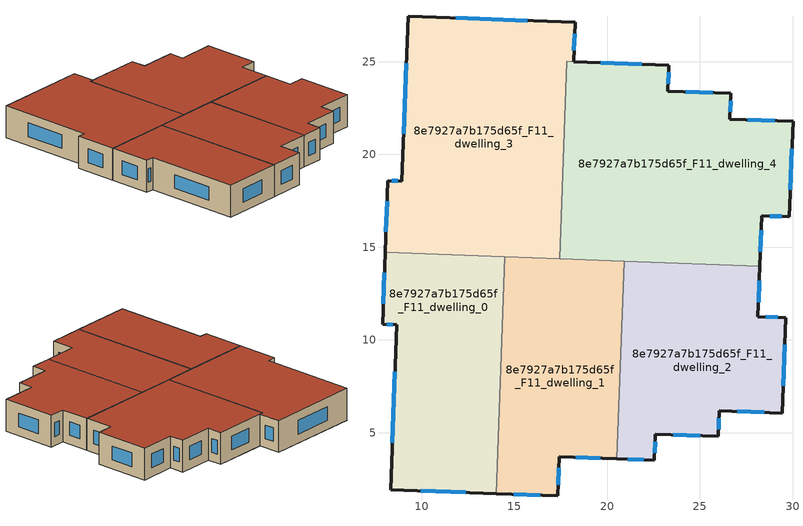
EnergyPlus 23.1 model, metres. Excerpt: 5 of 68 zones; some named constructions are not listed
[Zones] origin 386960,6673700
8e7927a7b175d65f_F11_dwelling_0
 floor to 8e7927a7b175d65f_F10_dwelling_0 (EU_floor_Construction): 14.49,14.48 14.02,1.72 8.33,1.93 8.66,10.82 7.9,10.85 8.04,14.72 z33
 wall outside (EU_wall_Construction): 8.04,14.72 7.9,10.85 8.66,10.82 8.33,1.93 14.02,1.72 z33:36
 wall to 8e7927a7b175d65f_F11_dwelling_1 (EU_wall_Construction): 14.02,1.72 14.49,14.48 z33:36
 wall to 8e7927a7b175d65f_F11_dwelling_3 (EU_wall_Construction): 14.49,14.48 8.04,14.72 z33:36
 window (EU_Window_Construction): 8,13.61 7.94,11.96 / 9.96,1.87 12.39,1.78 / 8.57,8.28 8.43,4.47 / 8.12,10.84 8.44,10.83 z33.86:35.14
 roof outside (EU_roof_Construction): 14.02,1.72 14.49,14.48 8.04,14.72 7.9,10.85 8.66,10.82 8.33,1.93 z36
8e7927a7b175d65f_F11_dwelling_1
 floor to 8e7927a7b175d65f_F10_dwelling_1 (EU_floor_Construction): 20.92,14.25 20.53,3.6 17.41,3.72 17.34,1.6 14.02,1.72 14.49,14.48 z33
 wall outside (EU_wall_Construction): 14.02,1.72 17.34,1.6 17.41,3.72 20.53,3.6 z33:36
 wall to 8e7927a7b175d65f_F11_dwelling_2 (EU_wall_Construction): 20.53,3.6 20.92,14.25 z33:36
 wall to 8e7927a7b175d65f_F11_dwelling_4 (EU_wall_Construction): 20.92,14.25 17.45,14.38 z33:36
 wall to 8e7927a7b175d65f_F11_dwelling_3 (EU_wall_Construction): 17.45,14.38 14.49,14.48 z33:36
 window (EU_Window_Construction): 18.3,3.68 19.64,3.63 / 17.36,2.2 17.39,3.11 / 14.97,1.69 16.39,1.63 z33.86:35.14
 roof outside (EU_roof_Construction): 20.53,3.6 20.92,14.25 14.49,14.48 14.02,1.72 17.34,1.6 17.41,3.72 z36
8e7927a7b175d65f_F11_dwelling_2
 floor to 8e7927a7b175d65f_F10_dwelling_2 (EU_floor_Construction): 28.23,13.98 28.13,11.26 29.63,11.21 29.44,6.06 26.05,6.19 26,4.8 22.6,4.93 22.55,3.53 20.53,3.6 20.92,14.25 z33
 wall outside (EU_wall_Construction): 20.53,3.6 22.55,3.53 22.6,4.93 26,4.8 26.05,6.19 29.45,6.06 29.63,11.21 28.14,11.26 28.23,13.98 z33:36
 wall to 8e7927a7b175d65f_F11_dwelling_4 (EU_wall_Construction): 28.23,13.98 20.92,14.25 z33:36
 window (EU_Window_Construction): 26.01,5.2 26.03,5.79 / 23.57,4.89 25.03,4.84 / 22.56,3.93 22.59,4.53 / 21.11,3.58 21.97,3.55 / 28.16,12.04 28.21,13.2 / 29.21,11.22 28.56,11.25 / 29.5,7.53 29.58,9.74 / 27.02,6.15 28.47,6.1 z33.86:35.14
 roof outside (EU_roof_Construction): 29.45,6.06 29.63,11.21 28.14,11.26 28.23,13.98 20.92,14.25 20.53,3.6 22.55,3.53 22.6,4.93 26,4.8 26.05,6.19 z36
8e7927a7b175d65f_F11_dwelling_3
 floor to 8e7927a7b175d65f_F10_dwelling_3 (EU_floor_Construction): 18.27,27.12 18.2,25.01 17.84,25.02 17.45,14.38 8.04,14.72 8.18,18.59 8.95,18.56 9.27,27.46 z33
 wall outside (EU_wall_Construction): 18.2,25.01 18.27,27.12 9.27,27.46 8.95,18.56 8.18,18.59 8.04,14.72 z33:36
 wall to 8e7927a7b175d65f_F11_dwelling_4 (EU_wall_Construction): 17.45,14.38 17.84,25.02 18.2,25.01 z33:36
 window (EU_Window_Construction): 15.7,27.22 11.84,27.36 / 18.22,25.61 18.25,26.52 / 8.14,17.49 8.08,15.83 / 8.73,18.57 8.4,18.58 / 9.18,24.92 9.04,21.1 z33.86:35.14
 roof outside (EU_roof_Construction): 17.45,14.38 17.84,25.02 18.2,25.01 18.27,27.12 9.27,27.46 8.95,18.56 8.18,18.59 8.04,14.72 z36
8e7927a7b175d65f_F11_dwelling_4
 floor to 8e7927a7b175d65f_F10_dwelling_4 (EU_floor_Construction): 30.02,21.79 29.83,16.64 28.33,16.7 28.23,13.98 17.45,14.38 17.84,25.02 23.33,24.82 23.28,23.42 26.68,23.29 26.63,21.91 z33
 wall outside (EU_wall_Construction): 28.23,13.98 28.34,16.7 29.83,16.64 30.02,21.79 26.63,21.91 26.68,23.29 23.28,23.42 23.33,24.82 18.2,25.01 z33:36
 window (EU_Window_Construction): 29.89,18.11 29.97,20.32 / 28.76,16.68 29.41,16.66 / 28.26,14.76 28.31,15.92 / 21.87,24.87 19.67,24.95 / 23.29,23.82 23.32,24.42 / 25.71,23.33 24.25,23.38 / 26.64,22.31 26.66,22.9 / 29.05,21.82 27.6,21.88 z33.86:35.14
 roof outside (EU_roof_Construction): 28.23,13.98 28.34,16.7 29.83,16.64 30.02,21.79 26.63,21.91 26.68,23.29 23.28,23.42 23.33,24.82 17.84,25.02 17.45,14.38 z36
[SCHEDULE:FILE] Column Number=1; Rows to Skip at Top=0; Number of Hours of Data=8760; Column Separator=Comma; Interpolate to Timestep=No; Minutes per Item=60; Adjust Schedule for Daylight Savings=Yes
Name | File
EU_Step8_GainSchedule_8e7927a7b175d65f_F4_dwelling_1_f000 | ../../schedules/8e7927a7b175d65f/8e7927a7b175d65f_F4_dwelling_1_f000_gain.csv
EU_Step8_GainSchedule_8e7927a7b175d65f_F4_dwelling_2_f000 | ../../schedules/8e7927a7b175d65f/8e7927a7b175d65f_F4_dwelling_2_f000_gain.csv
EU_Step8_GainSchedule_8e7927a7b175d65f_F4_dwelling_3_f000 | ../../schedules/8e7927a7b175d65f/8e7927a7b175d65f_F4_dwelling_3_f000_gain.csv
EU_Step8_GainSchedule_8e7927a7b175d65f_F4_dwelling_4_f000 | ../../schedules/8e7927a7b175d65f/8e7927a7b175d65f_F4_dwelling_4_f000_gain.csv
EU_Step8_GainSchedule_8e7927a7b175d65f_F4_dwelling_5_f000 | ../../schedules/8e7927a7b175d65f/8e7927a7b175d65f_F4_dwelling_5_f000_gain.csv
EU_Step8_GainSchedule_8e7927a7b175d65f_F9_dwelling_2_f000 | ../../schedules/8e7927a7b175d65f/8e7927a7b175d65f_F9_dwelling_2_f000_gain.csv
EU_Step8_GainSchedule_8e7927a7b175d65f_F9_dwelling_3_f000 | ../../schedules/8e7927a7b175d65f/8e7927a7b175d65f_F9_dwelling_3_f000_gain.csv
EU_Step8_GainSchedule_8e7927a7b175d65f_F9_dwelling_4_f000 | ../../schedules/8e7927a7b175d65f/8e7927a7b175d65f_F9_dwelling_4_f000_gain.csv
